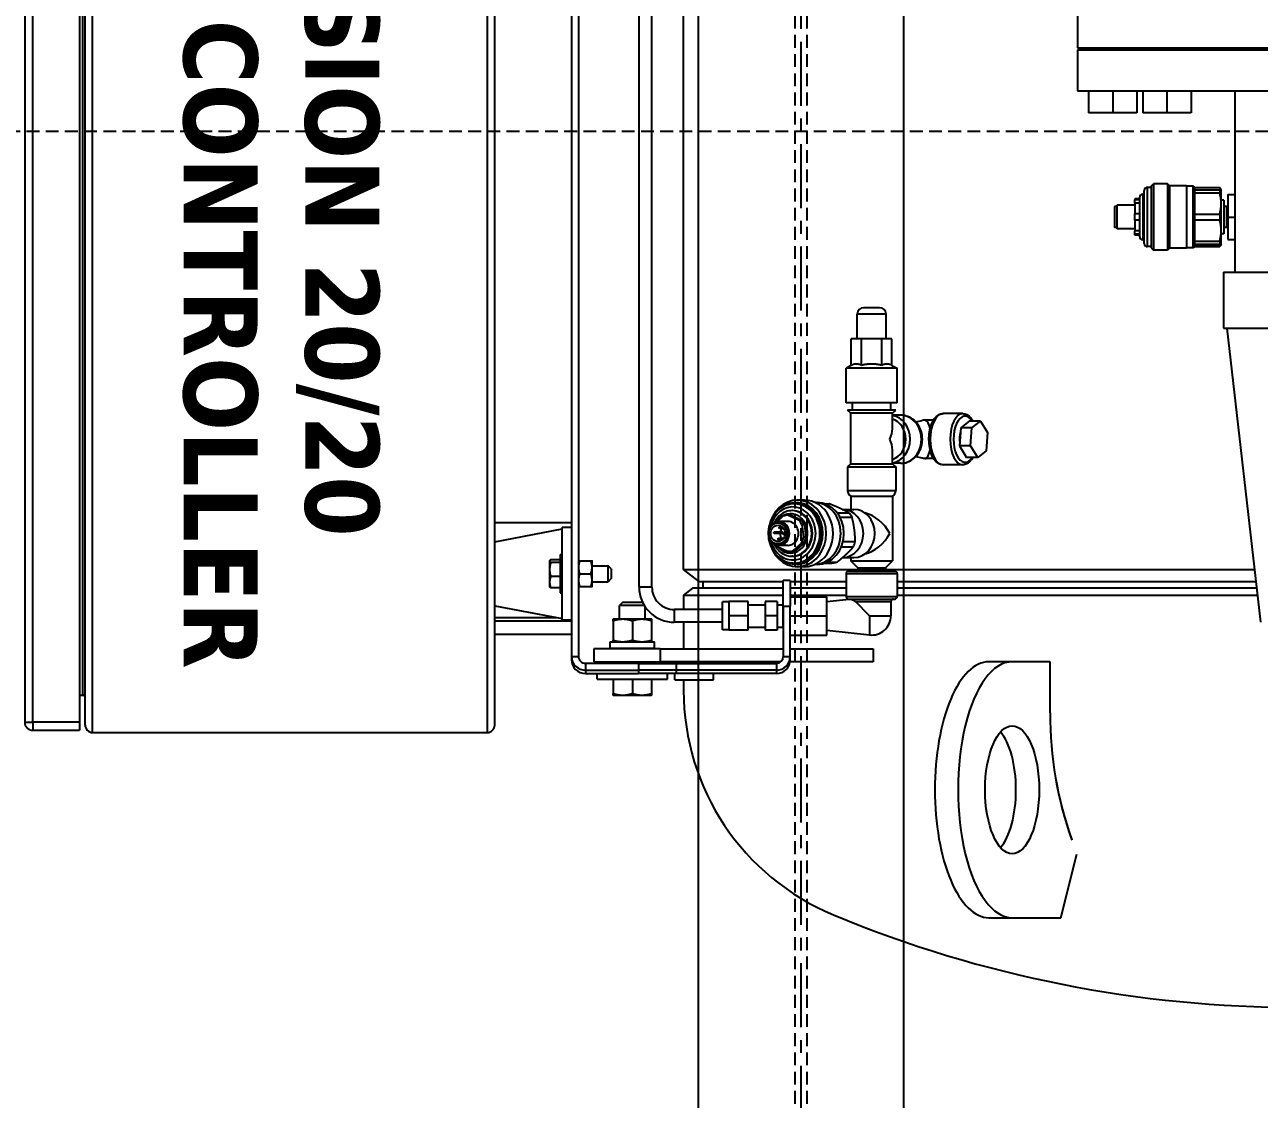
# Model space of a CAD drawing. Header units: inches. Extents: x -883 to 808, y -248 to 1051.
# Drawn here: x -290.31 to -266.2, y 832.36 to 853.35 of the extents above; entities that cross this region are included whole.
import ezdxf

# ---------------------------------------------------------------- set-up
doc = ezdxf.new("R2010")
doc.units = ezdxf.units.IN
doc.header["$MEASUREMENT"] = 0
doc.linetypes.add('CENTER', pattern=[2, 1.25, -0.25, 0.25, -0.25])
doc.linetypes.add('HIDDEN', pattern=[0.375, 0.25, -0.125])
doc.layers.get('0').update_dxf_attribs({"linetype": 'CONTINUOUS'})
for name, color, linetype in [('EQUIPMENT - COMPRESSORS', 41, 'CONTINUOUS'), ('P-HSS', 6, 'CONTINUOUS'), ('STRUCTUAL', 8, 'CONTINUOUS')]:
    doc.layers.add(name, color=color, linetype=linetype)
doc.styles.add('Note Text (ANSI)', font='tahoma.ttf')

# ---------------------------------------------------------------- blocks, each defined once
blk = doc.blocks.new('A$Cb802d3fd')
for p, q in [((100.584, 20.575), (100.584, 29.195)), ((100.623, 20.575), (100.623, 29.195)), ((101.423, 20.575), (101.423, 29.195)), ((104.963, 23.43), (104.963, 26.34)), ((106.055, 23.43), (106.055, 26.34)), ((111.802, 24.157), (106.055, 23.502)), ((110.771, 16.824), (110.771, 24.04)), ((110.771, 16.824), (110.771, 24.04)), ((110.771, 16.824), (110.771, 24.04)), ((111.011, 24.067), (111.011, 17.056)), ((111.011, 24.067), (111.011, 17.056)), ((111.135, 24.081), (111.135, 17.056)), ((111.27, 17.056), (111.27, 24.096)), ((111.27, 17.056), (111.27, 24.096)), ((111.27, 17.056), (111.27, 24.096)), ((101.423, 23.648), (104.963, 23.648)), ((103.446, 23.514), (103.446, 23.648)), ((103.446, 23.514), (103.446, 23.648)), ((103.886, 23.514), (103.886, 23.648)), ((104.326, 23.514), (104.326, 23.648)), ((103.446, 23.514), (103.446, 23.514)), ((103.446, 23.514), (103.886, 23.514)), ((103.557, 23.433), (104.214, 23.433)), ((103.557, 23.433), (103.557, 23.383)), ((103.684, 23.514), (103.683, 23.486)), ((103.683, 23.486), (104.088, 23.486)), ((103.683, 23.486), (103.683, 23.433)), ((103.886, 23.514), (104.326, 23.514)), ((104.087, 23.514), (104.088, 23.486)), ((104.088, 23.486), (104.088, 23.433)), ((104.214, 23.433), (104.214, 23.383)), ((104.963, 23.43), (106.055, 23.43)), ((103.31, 22.858), (103.31, 23.353)), ((103.358, 23.383), (103.332, 23.368)), ((103.622, 23.383), (103.358, 23.383)), ((103.358, 23.353), (103.414, 23.353)), ((103.358, 22.858), (103.358, 23.353)), ((103.414, 22.858), (103.414, 23.353)), ((104.15, 23.383), (103.622, 23.383)), ((103.83, 23.353), (103.942, 23.353)), ((103.83, 22.858), (103.83, 23.353)), ((103.942, 22.858), (103.942, 23.353)), ((104.414, 23.383), (104.15, 23.383)), ((104.358, 23.353), (104.414, 23.353)), ((104.358, 22.858), (104.358, 23.353)), ((104.414, 23.383), (104.44, 23.368)), ((104.414, 22.858), (104.414, 23.353)), ((104.438, 23.353), (104.462, 23.353)), ((104.438, 22.858), (104.438, 23.353)), ((104.462, 22.858), (104.462, 23.353)), ((101.423, 22.799), (101.854, 22.799)), ((101.854, 22.799), (101.854, 22.324)), ((103.277, 22.702), (104.495, 22.702)), ((103.277, 22.702), (103.277, 22.374)), ((103.306, 22.858), (103.282, 22.834)), ((103.282, 22.834), (103.282, 22.706)), ((104.49, 22.834), (103.282, 22.834)), ((103.282, 22.706), (104.49, 22.706)), ((103.286, 22.702), (103.282, 22.706)), ((103.306, 22.858), (103.358, 22.858)), ((103.358, 22.858), (103.414, 22.858)), ((103.414, 22.858), (103.83, 22.858)), ((103.83, 22.858), (103.942, 22.858)), ((103.942, 22.858), (104.358, 22.858)), ((104.358, 22.858), (104.414, 22.858)), ((104.414, 22.858), (104.466, 22.858)), ((104.466, 22.858), (104.49, 22.834)), ((104.486, 22.702), (104.49, 22.706)), ((104.49, 22.834), (104.49, 22.706)), ((104.495, 22.702), (104.495, 22.374)), ((101.423, 22.324), (101.854, 22.324)), ((101.854, 22.324), (101.854, 21.85)), ((103.277, 22.374), (103.236, 22.333)), ((103.236, 22.333), (104.536, 22.333)), ((103.236, 22.333), (103.236, 22.059)), ((103.277, 22.374), (104.495, 22.374)), ((104.495, 22.374), (104.536, 22.333)), ((104.536, 22.333), (104.536, 22.059)), ((103.236, 22.059), (104.536, 22.059)), ((103.282, 22.013), (103.236, 22.059)), ((103.282, 22.013), (104.49, 22.013)), ((103.308, 22.013), (103.308, 21.939)), ((104.464, 22.013), (104.464, 21.939)), ((104.49, 22.013), (104.536, 22.059)), ((101.423, 21.85), (101.854, 21.85)), ((101.423, 21.738), (101.854, 21.738)), ((101.854, 21.738), (101.854, 21.264)), ((103.308, 21.939), (104.464, 21.939)), ((104.404, 21.879), (103.368, 21.879)), ((103.441, 21.879), (103.441, 21.851)), ((103.441, 21.851), (104.331, 21.851)), ((104.271, 21.791), (103.501, 21.791)), ((103.531, 21.791), (103.531, 21.698)), ((103.551, 21.791), (103.551, 21.698)), ((103.616, 21.791), (103.616, 21.698)), ((103.822, 21.791), (103.822, 21.698)), ((103.95, 21.791), (103.95, 21.698)), ((104.156, 21.791), (104.156, 21.698)), ((104.22, 21.791), (104.22, 21.698)), ((104.241, 21.791), (104.241, 21.698)), ((104.331, 21.879), (104.331, 21.851)), ((103.531, 21.698), (103.551, 21.698)), ((103.616, 21.698), (103.551, 21.698)), ((103.616, 21.698), (103.822, 21.698)), ((103.653, 21.698), (103.653, 21.344)), ((103.95, 21.698), (103.822, 21.698)), ((103.95, 21.698), (104.156, 21.698)), ((104.118, 21.698), (104.118, 21.344)), ((104.22, 21.698), (104.156, 21.698)), ((104.241, 21.698), (104.22, 21.698)), ((101.423, 21.264), (101.854, 21.264)), ((101.854, 21.264), (101.854, 20.79)), ((103.653, 21.344), (104.118, 21.344)), ((103.68, 21.344), (103.68, 21.297)), ((103.68, 21.297), (104.091, 21.297)), ((104.091, 21.344), (104.091, 21.297)), ((100.584, 21.006), (100.623, 21.006)), ((101.423, 20.79), (101.854, 20.79)), ((99.894, 20.575), (100.584, 20.575)), ((100.623, 20.575), (101.423, 20.575)), ((117.573, 20.251), (116.334, 20.565)), ((117.573, 20.251), (116.334, 20.565)), ((117.573, 20.251), (116.334, 20.565)), ((113.573, 20.04), (112.573, 20.04)), ((112.573, 20.04), (112.573, 19.3)), ((113.573, 20.04), (112.573, 20.04)), ((112.573, 20.04), (112.573, 19.3)), ((113.573, 20.04), (112.573, 20.04)), ((112.573, 20.04), (112.573, 19.3)), ((117.573, 19.3), (117.573, 20.251)), ((117.573, 19.3), (117.573, 20.251)), ((117.573, 19.3), (117.573, 20.251)), ((112.573, 19.3), (112.573, 18.847)), ((117.573, 18.847), (117.573, 19.3)), ((117.573, 18.847), (117.573, 19.3)), ((107.873, 18.681), (108.097, 18.821)), ((108.097, 18.821), (108.451, 18.793)), ((107.873, 18.681), (107.873, 18.464)), ((108.004, 18.514), (107.873, 18.681)), ((108.581, 18.627), (108.357, 18.487)), ((108.451, 18.793), (108.581, 18.627)), ((108.581, 18.627), (108.581, 18.41)), ((107.727, 18.338), (107.727, 17.951)), ((107.873, 18.464), (108.004, 18.298)), ((108.004, 18.514), (108.004, 18.298)), ((108.357, 18.487), (108.004, 18.514)), ((108.357, 18.487), (108.357, 18.271)), ((108.357, 18.271), (108.581, 18.41)), ((108.727, 18.338), (108.727, 17.951)), ((108.004, 18.298), (108.357, 18.271)), ((107.852, 17.766), (107.852, 17.623)), ((108.602, 17.766), (108.602, 17.623)), ((107.889, 17.418), (107.862, 17.54)), ((108.565, 17.418), (108.593, 17.54)), ((107.757, 17.123), (107.757, 16.963)), ((108.697, 17.123), (108.697, 16.963)), ((106.265, 16.953), (106.265, 16.754)), ((106.785, 16.953), (106.265, 16.953)), ((106.785, 16.953), (106.837, 17.056)), ((106.837, 17.056), (106.837, 16.056)), ((107.515, 17.056), (106.837, 17.056)), ((107.515, 17.056), (107.515, 16.056)), ((107.657, 16.931), (107.515, 16.931)), ((107.657, 17.026), (107.657, 16.086)), ((107.72, 16.963), (107.657, 17.026)), ((107.72, 16.963), (107.72, 16.148)), ((108.024, 16.963), (107.72, 16.963)), ((108.705, 16.963), (108.431, 16.963)), ((108.705, 16.963), (108.767, 17.026)), ((108.705, 16.148), (108.705, 16.963)), ((108.767, 16.086), (108.767, 17.026)), ((108.767, 17.026), (109.229, 17.026)), ((109.229, 16.086), (109.229, 17.026)), ((109.337, 16.148), (109.337, 16.963)), ((109.337, 16.963), (110.6, 16.963)), ((110.6, 16.148), (110.6, 16.963)), ((110.74, 16.824), (110.6, 16.963)), ((110.802, 16.106), (110.802, 17.006)), ((110.852, 16.056), (110.852, 17.056)), ((110.852, 17.056), (111.299, 17.056)), ((111.299, 16.056), (111.299, 17.056)), ((111.349, 16.106), (111.349, 17.006)), ((111.399, 16.238), (111.399, 16.931)), ((111.399, 16.931), (111.677, 16.931)), ((111.677, 16.514), (111.677, 16.931)), ((105.657, 16.712), (105.657, 16.399)), ((105.782, 16.837), (105.782, 16.274)), ((106.265, 16.837), (105.782, 16.837)), ((106.265, 16.754), (106.265, 16.357)), ((106.785, 16.754), (106.265, 16.754)), ((110.74, 16.288), (110.74, 16.824)), ((110.74, 16.824), (110.774, 16.824)), ((110.774, 16.288), (110.774, 16.824)), ((110.802, 16.823), (110.774, 16.824)), ((111.677, 16.514), (111.399, 16.238)), ((111.677, 16.514), (112.05, 16.514)), ((111.957, 15.681), (112.05, 16.514)), ((112.323, 14.966), (112.323, 16.588)), ((112.323, 16.588), (112.573, 16.588)), ((112.323, 14.966), (112.323, 16.588)), ((112.323, 16.588), (112.573, 16.588)), ((112.573, 16.588), (112.573, 14.963)), ((112.573, 16.588), (112.573, 14.963)), ((106.265, 16.274), (105.782, 16.274)), ((106.785, 16.357), (106.265, 16.357)), ((106.265, 16.357), (106.265, 16.159)), ((106.785, 16.159), (106.265, 16.159)), ((106.785, 16.159), (106.837, 16.056)), ((107.657, 16.181), (107.515, 16.181)), ((109.597, 15.988), (109.597, 16.211)), ((109.752, 15.939), (109.752, 16.174)), ((110.227, 15.998), (110.227, 16.235)), ((110.331, 15.964), (110.331, 16.2)), ((110.537, 15.988), (110.537, 16.211)), ((110.74, 16.288), (110.6, 16.148)), ((110.74, 16.288), (110.774, 16.288)), ((110.771, 12.884), (110.771, 16.288)), ((110.771, 12.884), (110.771, 16.288)), ((110.771, 12.884), (110.771, 16.288)), ((110.802, 16.289), (110.774, 16.288)), ((107.515, 16.056), (106.837, 16.056)), ((107.72, 16.148), (107.657, 16.086)), ((108.705, 16.148), (107.72, 16.148)), ((108.705, 16.148), (108.767, 16.086)), ((108.767, 16.086), (109.229, 16.086)), ((109.337, 16.148), (109.597, 16.148)), ((109.664, 15.882), (109.664, 16.113)), ((110.537, 16.148), (110.6, 16.148)), ((110.852, 16.056), (111.299, 16.056)), ((111.011, 16.056), (111.011, 14.966)), ((111.011, 16.056), (111.011, 14.966)), ((111.135, 16.056), (111.135, 14.966)), ((111.27, 14.966), (111.27, 16.056)), ((111.27, 14.966), (111.27, 16.056)), ((111.27, 14.966), (111.27, 16.056)), ((111.398, 15.681), (111.349, 16.116)), ((109.488, 15.641), (109.488, 15.727)), ((110.63, 15.683), (110.63, 15.874)), ((110.647, 15.641), (110.647, 15.778)), ((111.302, 14.966), (111.302, 15.681)), ((111.676, 15.681), (111.302, 15.681)), ((111.676, 14.966), (111.676, 15.681)), ((112.052, 15.681), (111.676, 15.681)), ((112.052, 14.966), (112.052, 15.681)), ((112.053, 15.681), (112.052, 15.681)), ((112.053, 14.966), (112.053, 15.681)), ((109.417, 15.242), (109.417, 15.105)), ((109.9, 15.243), (110.135, 15.273)), ((109.9, 15.243), (109.9, 15.196)), ((109.9, 15.196), (110.135, 15.227)), ((110.135, 15.273), (110.135, 15.227)), ((110.255, 15.232), (110.403, 15.071)), ((110.255, 15.232), (110.255, 15.186)), ((110.717, 15.242), (110.717, 15.105)), ((109.489, 15.082), (109.489, 15.045)), ((109.622, 15.015), (109.622, 15.001)), ((109.712, 14.971), (109.712, 14.925)), ((109.713, 14.982), (109.8, 15.173)), ((109.713, 14.935), (109.8, 15.127)), ((109.713, 14.982), (109.713, 14.935)), ((109.8, 15.173), (109.8, 15.127)), ((110.255, 15.186), (110.403, 15.025)), ((110.403, 15.071), (110.403, 15.025)), ((110.422, 14.971), (110.422, 14.925)), ((110.512, 15.015), (110.512, 15.001)), ((110.645, 15.082), (110.645, 15.045)), ((110.989, 14.966), (110.989, 14.831)), ((110.989, 14.966), (111.489, 14.966)), ((111.489, 14.831), (111.489, 14.966)), ((112.47, 14.966), (111.489, 14.966)), ((112.47, 14.831), (112.47, 14.966)), ((112.533, 14.966), (112.487, 14.966)), ((112.533, 14.959), (112.533, 14.966)), ((109.84, 14.708), (109.732, 14.825)), ((109.835, 14.925), (109.835, 14.748)), ((109.862, 14.748), (109.862, 14.724)), ((109.946, 14.814), (109.946, 14.759)), ((109.971, 14.835), (109.971, 14.759)), ((110.042, 14.815), (110.042, 14.653)), ((110.067, 14.863), (110.067, 14.843)), ((110.067, 14.815), (110.067, 14.653)), ((110.092, 14.861), (110.092, 14.843)), ((110.164, 14.835), (110.164, 14.737)), ((110.166, 14.834), (110.166, 14.826)), ((110.189, 14.814), (110.189, 14.737)), ((110.273, 14.748), (110.273, 14.724)), ((110.3, 14.925), (110.3, 14.748)), ((110.422, 14.915), (110.335, 14.723)), ((111.489, 14.831), (110.989, 14.831)), ((111.011, 14.831), (111.011, 13.197)), ((111.011, 14.831), (111.011, 13.197)), ((111.052, 14.831), (111.052, 14.831)), ((111.552, 14.831), (111.052, 14.831)), ((111.135, 14.831), (111.135, 13.059)), ((111.27, 12.884), (111.27, 14.831)), ((111.27, 12.884), (111.27, 14.831)), ((111.27, 12.884), (111.27, 14.831)), ((111.395, 14.711), (111.395, 14.477)), ((111.395, 14.711), (111.677, 14.711)), ((111.895, 14.828), (111.459, 14.828)), ((111.459, 14.711), (111.459, 14.828)), ((111.489, 14.831), (112.47, 14.831)), ((111.492, 14.828), (111.492, 14.831)), ((111.552, 14.831), (111.552, 14.831)), ((111.552, 14.831), (112.482, 14.831)), ((111.677, 14.711), (111.677, 14.477)), ((111.677, 14.711), (111.958, 14.711)), ((111.862, 14.828), (111.862, 14.831)), ((111.895, 14.711), (111.895, 14.828)), ((111.958, 14.711), (111.958, 14.477)), ((111.958, 14.711), (111.959, 14.711)), ((111.959, 14.711), (111.959, 14.477)), ((112.323, 12.426), (112.323, 14.831)), ((112.323, 12.426), (112.323, 14.831)), ((112.573, 14.784), (112.573, 12.426)), ((112.573, 14.784), (112.573, 12.426)), ((111.395, 14.477), (111.677, 14.477)), ((111.459, 14.144), (111.459, 14.477)), ((111.677, 14.477), (111.958, 14.477)), ((111.895, 14.144), (111.895, 14.477)), ((111.958, 14.477), (111.959, 14.477)), ((112.605, 14.697), (112.739, 14.697)), ((112.605, 12.745), (112.605, 14.697)), ((112.739, 14.697), (112.802, 14.697)), ((112.739, 14.697), (112.739, 12.745)), ((112.802, 14.697), (112.802, 12.744)), ((111.677, 14.144), (111.395, 14.144)), ((111.395, 14.144), (111.395, 13.767)), ((111.958, 14.144), (111.677, 14.144)), ((111.677, 14.144), (111.677, 13.767)), ((111.959, 14.144), (111.958, 14.144)), ((111.958, 14.144), (111.958, 13.767)), ((111.959, 14.144), (111.959, 13.767)), ((111.395, 13.767), (111.677, 13.767)), ((111.406, 13.767), (111.406, 13.641)), ((111.677, 13.767), (111.958, 13.767)), ((111.949, 13.767), (111.949, 13.641)), ((111.958, 13.767), (111.959, 13.767)), ((111.949, 13.641), (111.406, 13.641)), ((111.552, 13.641), (111.552, 12.702)), ((111.802, 13.641), (111.802, 12.702)), ((112.927, 13.465), (112.802, 13.465)), ((112.927, 12.715), (112.927, 13.465)), ((111.011, 13.197), (110.771, 12.884)), ((111.011, 13.197), (110.771, 12.884)), ((111.011, 13.259), (111.135, 13.259)), ((111.011, 13.259), (111.135, 13.259)), ((111.011, 13.259), (111.135, 13.259)), ((111.135, 13.059), (111.27, 12.884)), ((110.771, 12.884), (95.324, 12.884)), ((110.771, 12.884), (95.324, 12.884)), ((110.771, 12.884), (95.324, 12.884)), ((111.27, 12.884), (111.552, 12.884)), ((111.27, 12.884), (111.552, 12.884)), ((111.27, 12.884), (111.552, 12.884)), ((111.802, 12.884), (112.323, 12.884)), ((111.802, 12.884), (112.323, 12.884)), ((111.802, 12.884), (112.323, 12.884)), ((112.573, 12.884), (112.605, 12.884)), ((112.573, 12.884), (112.605, 12.884)), ((112.573, 12.884), (112.605, 12.884)), ((112.927, 12.884), (113.135, 12.884)), ((112.927, 12.884), (113.136, 12.884)), ((112.927, 12.884), (113.136, 12.884)), ((111.552, 12.702), (111.802, 12.702)), ((112.605, 12.002), (112.605, 12.745)), ((112.739, 12.745), (112.605, 12.745)), ((112.739, 12.745), (112.739, 12.002)), ((112.802, 12.744), (112.739, 12.744)), ((112.802, 12.744), (112.802, 12.001)), ((112.927, 12.715), (112.802, 12.715)), ((112.912, 12.571), (112.802, 12.571)), ((112.912, 11.196), (112.912, 12.571)), ((112.307, 12.318), (112.182, 12.318)), ((112.182, 11.449), (112.182, 12.318)), ((112.307, 11.449), (112.307, 12.318)), ((112.323, 12.426), (112.323, 11.134)), ((112.323, 12.426), (112.573, 12.426)), ((112.323, 12.426), (112.323, 11.134)), ((112.323, 12.426), (112.573, 12.426)), ((112.573, 11.134), (112.573, 12.426)), ((112.573, 11.134), (112.573, 12.426)), ((111.115, 12.265), (96.888, 12.265)), ((111.115, 12.265), (111.115, 12.015)), ((111.412, 12.071), (111.434, 12.093)), ((111.412, 11.696), (111.412, 12.071)), ((111.475, 12.116), (111.475, 11.634)), ((111.744, 12.134), (111.502, 12.134)), ((111.744, 12.259), (111.744, 12.071)), ((111.744, 12.071), (111.744, 11.696)), ((111.778, 12.259), (112.149, 12.259)), ((112.323, 12.134), (112.307, 12.134)), ((112.605, 12.134), (112.573, 12.134)), ((112.912, 12.259), (113.191, 12.259)), ((113.225, 12.071), (113.225, 12.259)), ((113.225, 11.696), (113.225, 12.071)), ((111.115, 12.015), (96.888, 12.015)), ((111.778, 11.884), (112.149, 11.884)), ((112.605, 12.002), (112.605, 10.966)), ((112.605, 12.002), (112.739, 12.002)), ((112.739, 10.966), (112.739, 12.002)), ((112.739, 12.001), (112.802, 12.001)), ((112.802, 10.966), (112.802, 12.001)), ((112.912, 11.884), (113.191, 11.884)), ((111.412, 11.696), (111.475, 11.634)), ((111.744, 11.634), (111.475, 11.634)), ((111.744, 11.696), (111.744, 11.509)), ((112.323, 11.634), (112.307, 11.634)), ((112.605, 11.634), (112.573, 11.634)), ((113.225, 11.509), (113.225, 11.696)), ((110.761, 11.471), (110.699, 11.408)), ((111.011, 11.408), (110.699, 11.408)), ((110.699, 11.097), (110.699, 11.408)), ((110.761, 11.471), (110.949, 11.471)), ((110.949, 11.471), (111.011, 11.408)), ((111.011, 11.097), (111.011, 11.408)), ((111.778, 11.509), (112.149, 11.509)), ((112.307, 11.449), (112.182, 11.449)), ((112.912, 11.509), (113.191, 11.509)), ((110.73, 11.097), (110.605, 11.097)), ((110.98, 11.097), (110.73, 11.097)), ((111.105, 11.097), (110.98, 11.097)), ((112.323, 11.134), (112.573, 11.134)), ((112.323, 11.134), (112.573, 11.134)), ((112.912, 11.196), (112.802, 11.196)), ((110.605, 10.854), (110.605, 11.075)), ((110.855, 10.854), (110.855, 11.075)), ((111.105, 10.854), (111.105, 11.075)), ((111.105, 10.854), (111.105, 11.075)), ((112.605, 10.966), (112.739, 10.966)), ((112.739, 10.966), (112.802, 10.966)), ((94.739, 10.832), (112.47, 10.832)), ((94.739, 10.697), (112.47, 10.697)), ((94.802, 10.696), (112.533, 10.696)), ((109.855, 9.197), (109.855, 10.696)), ((109.949, 10.696), (109.949, 10.51)), ((111.761, 10.696), (111.761, 10.51)), ((111.774, 9.197), (111.774, 10.696)), ((112.043, 10.696), (112.043, 9.197)), ((112.47, 10.697), (112.47, 10.832)), ((112.533, 10.696), (112.533, 10.704)), ((111.761, 10.51), (109.949, 10.51)), ((110.23, 9.197), (109.98, 10.51)), ((110.48, 10.471), (110.48, 10.51)), ((110.48, 10.471), (111.23, 10.471)), ((110.582, 10.471), (110.582, 10.29)), ((110.636, 10.471), (110.636, 10.29)), ((110.909, 10.471), (110.909, 10.29)), ((111.127, 10.471), (111.127, 10.29)), ((111.23, 10.471), (111.23, 10.51)), ((111.48, 9.197), (111.73, 10.51)), ((111.711, 9.197), (111.711, 10.41)), ((110.605, 10.267), (110.6, 10.27)), ((110.605, 10.267), (110.609, 10.267)), ((110.609, 10.267), (110.772, 10.267)), ((110.772, 10.267), (111.018, 10.267)), ((111.018, 10.267), (111.105, 10.267)), ((111.105, 10.267), (111.109, 10.27)), ((113.81, 9.197), (92.1, 9.197)), ((113.955, 9.052), (91.955, 9.052)), ((113.955, 1.342), (113.955, 9.052)), ((113.955, 1.342), (91.955, 1.342)), ((113.81, 1.197), (92.1, 1.197)), ((92.23, 1.089), (113.753, 1.089)), ((113.223, 1.152), (92.687, 1.152)), ((113.223, 1.089), (113.223, 1.152)), ((113.753, 1.089), (113.91, 1.089)), ((113.753, 1.089), (113.753, 0.174)), ((113.91, 0.174), (113.91, 1.089)), ((113.753, 0.174), (92.23, 0.174)), ((92.23, 0.017), (113.753, 0.017)), ((113.753, 0.174), (113.91, 0.174)), ((113.753, 0.017), (113.753, 0.174))]:
    blk.add_line(p, q)
for centre, radius, start, end in [((95.627, 24.884), 23.697, 337.4882, 22.5118), ((95.627, 24.884), 23.697, 337.4882, 22.5118), ((103.368, 21.939), 0.06, 180, 270), ((103.501, 21.851), 0.06, 180, 270), ((104.271, 21.851), 0.06, 270, 0), ((104.404, 21.939), 0.06, 270, 0), ((108.227, 17.623), 0.375, 180, 192.8515), ((108.227, 17.623), 0.375, 347.1485, 0), ((109.229, 16.901), 0.125, 30, 90), ((110.852, 17.006), 0.05, 90, 180), ((111.299, 17.006), 0.05, 0, 90), ((111.399, 16.981), 0.05, 180, 270), ((111.677, 16.556), 0.375, 353.6148, 90), ((105.782, 16.712), 0.125, 90, 180), ((105.782, 16.399), 0.125, 180, 270), ((109.229, 16.211), 0.125, 270, 330), ((110.852, 16.106), 0.05, 180, 270), ((111.299, 16.106), 0.05, 270, 0), ((113.136, 17.628), 4.743, 270, 337.4882), ((113.136, 17.628), 4.743, 270, 337.4882), ((112.47, 14.697), 0.269, 0, 90), ((112.533, 14.697), 0.269, 0, 90), ((112.47, 14.697), 0.134, 0, 90), ((111.115, 12.702), 0.687, 270, 0), ((111.115, 12.702), 0.437, 270, 0), ((112.47, 10.966), 0.134, 270, 0), ((112.47, 10.966), 0.269, 270, 0), ((112.533, 10.966), 0.269, 270, 0), ((113.81, 9.052), 0.145, 0, 90), ((113.81, 1.342), 0.145, 270, 0), ((113.268, 1.152), 0.045, 90, 180), ((113.753, 0.174), 0.157, 270, 0)]:
    blk.add_arc(centre, radius, start, end)
for centre, major_axis, ratio, start_param, end_param in [((113.573, 25.111), (-6.187, 0), 0.819623, 1.570796, 1.983615), ((113.573, 25.111), (-6.187, 0), 0.819623, 1.570796, 1.983615), ((113.573, 25.111), (-6.187, 0), 0.819623, 1.570796, 1.982607), ((115.073, 19.3), (-2.5, 0), 0.422618, 0, 3.141593), ((115.073, 19.3), (-2.5, 0), 0.422618, 0, 3.141593), ((115.073, 19.3), (-2.5, 0), 0.422618, 0, 3.141593), ((115.073, 18.847), (-1.25, 0), 0.422618, 4.712589, 5.839909), ((115.073, 18.847), (-1.25, 0), 0.422618, 4.712589, 5.839909), ((115.073, 18.847), (-1.25, 0), 0.422618, 3.584869, 4.712189), ((115.073, 18.847), (-2.5, 0), 0.422618, 0, 1.570896), ((115.073, 18.847), (2.5, 0), 0.422618, 4.712289, 6.283185), ((115.073, 18.847), (2.5, 0), 0.422618, 4.712289, 6.283185), ((108.227, 18.338), (0.5, 0), 0.5, 3.141593, 6.283185), ((108.227, 18.381), (0.45, 0), 0.5, 2.475625, 6.949153), ((108.227, 18.408), (-0.274, 0), 0.5, 2.405494, 2.526997), ((108.227, 18.408), (-0.274, 0), 0.5, 1.015731, 1.822365), ((108.227, 17.951), (0.5, 0), 0.5, 3.141593, 6.283185), ((108.227, 17.623), (-0.375, 0), 0.5, 0, 0.111443), ((108.227, 17.587), (0.375, 0), 0.371431, 2.17918, 3.03015), ((108.227, 17.602), (-0.373, 0), 0.866025, 0, 0.195062), ((108.227, 17.587), (0.375, 0), 0.371431, 0.111443, 0.962412), ((108.227, 17.602), (0.373, 0), 0.866025, 6.088123, 6.283185), ((108.227, 17.623), (0.375, 0), 0.5, 6.171742, 6.283185), ((108.227, 17.123), (0.47, 0), 0.866025, 0, 3.141593), ((108.227, 16.901), (0.47, 0), 0.866025, 0.15416, 2.987432), ((108.227, 16.869), (0.408, 0), 0.866025, 0.26888, 2.872713), ((108.227, 16.556), (0.353, -0.353), 0.57735, 2.094395, 2.617994), ((108.227, 16.556), (0.353, 0.353), 0.57735, 0.523599, 1.047198), ((110.067, 16.556), (-0.353, -0.353), 0.57735, 4.18879, 5.562631), ((110.067, 16.556), (0.353, -0.353), 0.57735, 0.720554, 2.094395), ((110.067, 16.211), (-0.47, 0), 0.866025, 3.141593, 6.283185), ((110.067, 15.988), (-0.47, 0), 0.866025, 3.141593, 6.283185), ((110.067, 15.752), (-0.58, 0), 0.866025, 5.287509, 5.481347), ((110.067, 15.752), (-0.58, 0), 0.866025, 4.240312, 4.43415), ((110.067, 15.427), (0.609, 0), 0.866025, 0.024019, 3.117574), ((110.067, 15.493), (-0.604, 0), 0.866025, 3.144384, 6.280394), ((110.067, 15.242), (0.65, 0), 0.866025, 0, 3.141593), ((110.067, 15.752), (0.58, 0), 0.866025, 0.051522, 0.24536), ((110.067, 15.105), (0.65, 0), 0.866025, 5.07939, 10.628573), ((110.067, 15.082), (0.604, 0), 0.866025, 5.673755, 10.034208), ((110.067, 15.082), (0.578, 0), 0.866025, 0, 3.141593), ((110.067, 15.045), (0.578, 0), 0.866025, 0, 3.141593), ((110.067, 15.015), (-0.518, 0), 0.866025, 1.825527, 7.599251), ((110.067, 15.015), (0.445, 0), 0.866025, 0, 3.141593), ((110.067, 15.001), (0.445, 0), 0.866025, 0, 3.141593), ((110.067, 14.971), (-0.385, 0), 0.866025, 2.363549, 7.225709), ((110.067, 14.971), (0.355, 0), 0.866025, 2.060736, 2.424935), ((110.067, 14.925), (0.355, 0), 0.866025, 2.060736, 2.424935), ((110.067, 14.971), (0.355, 0), 0.866025, 1.013539, 1.377737), ((110.067, 14.925), (0.355, 0), 0.866025, 1.013539, 1.377737), ((110.067, 14.971), (-0.355, 0), 0.866025, 6.249527, 6.283185), ((110.067, 14.748), (0.233, 0), 0.866025, 4.806348, 10.901615), ((110.067, 14.925), (0.233, 0), 0.866025, 0, 3.141593), ((110.067, 14.971), (0.355, 0), 0.866025, 0, 0.33054), ((110.067, 14.925), (0.355, 0), 0.866025, 6.249527, 6.613725), ((110.067, 14.925), (-0.355, 0), 0.866025, 6.249527, 6.613725), ((110.067, 14.748), (0.206, 0), 0.866025, 0, 3.141593), ((110.067, 14.909), (0.16, 0), 0.866025, 4.06267, 4.555858), ((110.067, 14.909), (-0.065, 0), 0.866025, 1.062402, 1.569916), ((110.055, 14.815), (-0.0125, 0), 0.866025, 3.141593, 6.283185), ((110.067, 14.909), (0.16, 0), 0.866025, 4.712747, 5.362108), ((110.067, 14.909), (-0.065, 0), 0.866025, 1.964634, 2.07919), ((110.181, 14.826), (-0.015, 0), 0.866025, 5.780415, 8.390876), ((110.067, 14.925), (-0.355, 0), 0.866025, 2.240803, 2.424935)]:
    blk.add_ellipse(centre, major_axis=major_axis, ratio=ratio, start_param=start_param, end_param=end_param)
for centre, major_axis, ratio in [((115.073, 19.3), (-1.25, 0), 0.422618), ((115.073, 19.3), (-1.25, 0), 0.422618), ((115.073, 19.3), (-1.25, 0), 0.422618), ((110.067, 14.724), (-0.206, 0), 0.866025), ((110.067, 14.724), (-0.16, 0), 0.866025), ((109.958, 14.759), (0.0125, 0), 0.866025), ((110.08, 14.843), (0.0125, 0), 0.866025), ((110.177, 14.737), (0.0125, 0), 0.866025), ((110.055, 14.653), (0.0125, 0), 0.866025)]:
    blk.add_ellipse(centre, major_axis=major_axis, ratio=ratio)
for points, weights in [([(103.358, 23.379), (103.335, 23.373), (103.31, 23.353)], [1.03031730423, 1.05366202325, 1.05582395874]), ([(103.358, 23.353), (103.358, 23.383), (103.358, 23.383)], [1.05582395874, 1.05252804715, 1]), ([(103.622, 23.383), (103.523, 23.383), (103.414, 23.353)], [1, 1.05252804715, 1.05582395874]), ([(103.83, 23.353), (103.721, 23.383), (103.622, 23.383)], [1.05582395874, 1.05252804715, 1]), ([(104.15, 23.383), (104.051, 23.383), (103.942, 23.353)], [1, 1.05252804715, 1.05582395874]), ([(104.358, 23.353), (104.249, 23.383), (104.15, 23.383)], [1.05582395874, 1.05252804715, 1]), ([(104.414, 23.383), (104.414, 23.383), (104.414, 23.353)], [1, 1.05252804715, 1.05582395874]), ([(104.438, 23.353), (104.426, 23.357), (104.414, 23.361)], [1.05582395874, 1.05535324192, 1.05387833251]), ([(104.44, 23.368), (104.451, 23.362), (104.462, 23.353)], [1.04959909789, 1.05485204901, 1.05582395874]), ([(106.785, 16.953), (106.734, 16.853), (106.785, 16.754)], [1.13915850988, 1.31538694466, 1.13915850988]), ([(106.785, 16.754), (106.734, 16.556), (106.785, 16.357)], [1.13915850988, 1.31538694466, 1.13915850988]), ([(106.785, 16.357), (106.734, 16.258), (106.785, 16.159)], [1.13915850988, 1.31538694466, 1.13915850988]), ([(109.989, 16.22), (109.876, 16.205), (109.752, 16.174)], [1, 1.05252804715, 1.05582395874]), ([(110.227, 16.235), (110.102, 16.234), (109.989, 16.22)], [1.05582395874, 1.05252804715, 1]), ([(110.48, 16.052), (110.409, 16.13), (110.331, 16.2)], [1, 1.05252804715, 1.05582395874]), ([(109.576, 15.935), (109.534, 15.843), (109.488, 15.727)], [1, 1.05252804715, 1.05582395874]), ([(109.664, 16.113), (109.618, 16.027), (109.576, 15.935)], [1.05582395874, 1.05252804715, 1]), ([(110.63, 15.874), (110.552, 15.975), (110.48, 16.052)], [1.05582395874, 1.05252804715, 1]), ([(111.778, 12.259), (111.744, 12.159), (111.744, 12.071)], [1, 1.0379548493, 1]), ([(111.744, 12.259), (111.744, 12.259), (111.778, 12.259)], [1, 1.0379548493, 1]), ([(111.744, 12.071), (111.744, 11.984), (111.778, 11.884)], [1, 1.0379548493, 1]), ([(112.182, 12.071), (112.182, 12.159), (112.149, 12.259)], [1, 1.0379548493, 1]), ([(112.149, 12.259), (112.182, 12.259), (112.182, 12.259)], [1, 1.0379548493, 1]), ([(112.149, 11.884), (112.182, 11.984), (112.182, 12.071)], [1, 1.0379548493, 1]), ([(113.191, 12.259), (113.225, 12.259), (113.225, 12.259)], [1.01001874936, 1.04314139574, 1]), ([(113.225, 12.071), (113.225, 12.159), (113.191, 12.259)], [1, 1.04314139574, 1.01001874936]), ([(113.191, 11.884), (113.225, 11.984), (113.225, 12.071)], [1.01001874936, 1.04314139574, 1]), ([(111.778, 11.884), (111.744, 11.784), (111.744, 11.696)], [1, 1.0379548493, 1]), ([(112.182, 11.696), (112.182, 11.784), (112.149, 11.884)], [1, 1.0379548493, 1]), ([(113.225, 11.696), (113.225, 11.784), (113.191, 11.884)], [1, 1.04314139574, 1.01001874936]), ([(111.744, 11.696), (111.744, 11.609), (111.778, 11.509)], [1, 1.0379548493, 1]), ([(112.149, 11.509), (112.182, 11.609), (112.182, 11.696)], [1, 1.0379548493, 1]), ([(113.191, 11.509), (113.225, 11.609), (113.225, 11.696)], [1.01001874936, 1.04314139574, 1]), ([(111.778, 11.509), (111.744, 11.509), (111.744, 11.509)], [1, 1.0379548493, 1]), ([(112.182, 11.509), (112.182, 11.509), (112.149, 11.509)], [1, 1.0379548493, 1]), ([(113.225, 11.509), (113.225, 11.509), (113.191, 11.509)], [1, 1.04314139574, 1.01001874936]), ([(110.73, 11.097), (110.672, 11.097), (110.605, 11.075)], [1, 1.0379548493, 1]), ([(110.605, 11.075), (110.605, 11.097), (110.605, 11.097)], [1, 1.03789180471, 1.00012587974]), ([(110.855, 11.075), (110.788, 11.097), (110.73, 11.097)], [1, 1.0379548493, 1]), ([(110.98, 11.097), (110.922, 11.097), (110.855, 11.075)], [1, 1.0379548493, 1]), ([(111.105, 11.075), (111.038, 11.097), (110.98, 11.097)], [1, 1.0379548493, 1]), ([(111.105, 11.075), (111.105, 11.097), (111.105, 11.097)], [1, 1.0379548493, 1]), ([(111.105, 11.097), (111.105, 11.097), (111.105, 11.075)], [1, 1.0379548493, 1]), ([(110.605, 10.854), (110.672, 10.832), (110.73, 10.832)], [1, 1.0379548493, 1]), ([(110.605, 10.832), (110.605, 10.832), (110.605, 10.854)], [1.00012587974, 1.03789180471, 1]), ([(110.73, 10.832), (110.788, 10.832), (110.855, 10.854)], [1, 1.0379548493, 1]), ([(110.855, 10.854), (110.922, 10.832), (110.98, 10.832)], [1, 1.0379548493, 1]), ([(110.98, 10.832), (111.038, 10.832), (111.105, 10.854)], [1, 1.0379548493, 1]), ([(111.105, 10.832), (111.105, 10.832), (111.105, 10.854)], [1, 1.0379548493, 1]), ([(111.105, 10.854), (111.105, 10.832), (111.105, 10.832)], [1, 1.0379548493, 1]), ([(110.582, 10.29), (110.597, 10.267), (110.609, 10.267)], [1.01001874936, 1.04314139574, 1]), ([(110.609, 10.267), (110.622, 10.267), (110.636, 10.29)], [1, 1.04314139574, 1.01001874936]), ([(110.636, 10.29), (110.709, 10.267), (110.772, 10.267)], [1.01001874936, 1.04314139574, 1]), ([(110.772, 10.267), (110.836, 10.267), (110.909, 10.29)], [1, 1.04314139574, 1.01001874936]), ([(110.909, 10.29), (110.967, 10.267), (111.018, 10.267)], [1.01001874936, 1.04314139574, 1]), ([(111.018, 10.267), (111.069, 10.267), (111.127, 10.29)], [1, 1.04314139574, 1.01001874936]), ([(111.127, 10.29), (111.118, 10.275), (111.109, 10.27)], [1.01001874936, 1.03182469046, 1.02057698087])]:
    blk.add_rational_spline(points, weights, degree=2)
for points, knots in [([(107.727, 18.338), (107.727, 18.365), (107.734, 18.392), (107.761, 18.444), (107.782, 18.469), (107.827, 18.507), (107.849, 18.521), (107.873, 18.535)], [1.5707963, 1.5707963, 1.5707963, 1.5707963, 1.8206152, 1.8206152, 2.1043451, 2.1043451, 2.3180616, 2.3180616, 2.3180616, 2.3180616]), ([(108.581, 18.535), (108.599, 18.525), (108.616, 18.514), (108.665, 18.478), (108.691, 18.449), (108.72, 18.391), (108.727, 18.365), (108.727, 18.338)], [3.9651237, 3.9651237, 3.9651237, 3.9651237, 4.124307, 4.124307, 4.4635488, 4.4635488, 4.712389, 4.712389, 4.712389, 4.712389]), ([(108.727, 17.951), (108.727, 17.924), (108.72, 17.897), (108.694, 17.845), (108.673, 17.82), (108.617, 17.772), (108.579, 17.751), (108.494, 17.715), (108.446, 17.701), (108.345, 17.682), (108.292, 17.676), (108.187, 17.675), (108.134, 17.679), (108.032, 17.695), (107.984, 17.707), (107.896, 17.74), (107.856, 17.761), (107.79, 17.811), (107.763, 17.839), (107.734, 17.897), (107.727, 17.924), (107.727, 17.951)], [4.712389, 4.712389, 4.712389, 4.712389, 4.962208, 4.962208, 5.245938, 5.245938, 5.581228, 5.581228, 5.922512, 5.922512, 6.25789, 6.25789, 6.590959, 6.590959, 6.9257, 6.9257, 7.2659, 7.2659, 7.605141, 7.605141, 7.853982, 7.853982, 7.853982, 7.853982]), ([(108.697, 17.123), (108.697, 17.167), (108.69, 17.211), (108.66, 17.295), (108.638, 17.334), (108.581, 17.406), (108.546, 17.438), (108.466, 17.491), (108.421, 17.512), (108.325, 17.54), (108.274, 17.547), (108.172, 17.547), (108.121, 17.539), (108.024, 17.508), (107.979, 17.486), (107.898, 17.429), (107.862, 17.395), (107.807, 17.318), (107.786, 17.276), (107.763, 17.196), (107.757, 17.16), (107.757, 17.123)], [3.141593, 3.141593, 3.141593, 3.141593, 3.438979, 3.438979, 3.741715, 3.741715, 4.057084, 4.057084, 4.38522, 4.38522, 4.721174, 4.721174, 5.059452, 5.059452, 5.395102, 5.395102, 5.722306, 5.722306, 6.035901, 6.035901, 6.283185, 6.283185, 6.283185, 6.283185]), ([(111.349, 16.132), (111.349, 16.142), (111.351, 16.157), (111.373, 16.205), (111.386, 16.225), (111.399, 16.238)], [-0.4717031, -0.4717031, -0.4717031, -0.4717031, -0.2060474, -0.2060474, 0, 0, 0, 0]), ([(109.489, 15.045), (109.489, 14.992), (109.499, 14.939), (109.537, 14.837), (109.565, 14.789), (109.637, 14.702), (109.681, 14.663), (109.781, 14.6), (109.837, 14.576), (109.955, 14.544), (110.017, 14.536), (110.141, 14.538), (110.203, 14.548), (110.32, 14.585), (110.376, 14.612), (110.474, 14.679), (110.516, 14.72), (110.584, 14.812), (110.61, 14.862), (110.639, 14.957), (110.645, 15.001), (110.645, 15.045)], [5.611146, 5.611146, 5.611146, 5.611146, 5.920999, 5.920999, 6.233707, 6.233707, 6.552454, 6.552454, 6.876313, 6.876313, 7.202821, 7.202821, 7.530014, 7.530014, 7.856304, 7.856304, 8.179595, 8.179595, 8.497371, 8.497371, 8.752739, 8.752739, 8.752739, 8.752739]), ([(109.622, 15.001), (109.622, 14.96), (109.63, 14.919), (109.658, 14.841), (109.68, 14.803), (109.735, 14.736), (109.769, 14.707), (109.825, 14.671), (109.843, 14.661), (109.863, 14.652)], [5.611146, 5.611146, 5.611146, 5.611146, 5.918309, 5.918309, 6.22896, 6.22896, 6.547168, 6.547168, 6.697162, 6.697162, 6.697162, 6.697162]), ([(110.272, 14.652), (110.297, 14.663), (110.32, 14.677), (110.38, 14.718), (110.413, 14.75), (110.465, 14.821), (110.485, 14.86), (110.507, 14.933), (110.512, 14.967), (110.512, 15.001)], [7.666722, 7.666722, 7.666722, 7.666722, 7.85788, 7.85788, 8.182038, 8.182038, 8.499065, 8.499065, 8.752739, 8.752739, 8.752739, 8.752739])]:
    blk.add_open_spline(points, degree=3, knots=knots)
for points in [[(109.597, 15.981), (109.597, 15.983), (109.597, 15.986), (109.597, 15.988)], [(110.537, 15.988), (110.537, 15.988), (110.537, 15.988), (110.537, 15.988)]]:
    blk.add_open_spline(points, degree=3)
at = {"insert": (103.205, 6.94), "char_height": 1.44231, "attachment_point": 2, "line_spacing_factor": 0.987884, "style": 'Note Text (ANSI)'}
blk.add_mtext('\\fTahoma|b1|i0;{\\H1.4423;VISSION 20/20}\\fTahoma|b0|i0;{\\H1.4423;\\P}\\fTahoma|b1|i0;{\\H1.4423;MICROCONTROLLER}', dxfattribs=at)

msp = doc.modelspace()

# ---------------------------------------------------------------- linework, layer by layer
at = {"layer": 'P-HSS', "color": 8, "linetype": 'HIDDEN'}
msp.add_line((-310.1521, 851.27176), (-265.44557, 851.27176), dxfattribs=at)
at = {"layer": 'STRUCTUAL', "linetype": 'HIDDEN'}
for p, q in [((-275.27469, 1000.90275), (-275.27469, 797.91784)), ((-275.03969, 1000.90275), (-275.03969, 797.91784))]:
    msp.add_line(p, q, dxfattribs=at)
at = {"layer": 'STRUCTUAL', "linetype": 'CENTER'}
msp.add_line((-275.15719, 1001.02025), (-275.15719, 797.91784), dxfattribs=at)
at = {"layer": 'STRUCTUAL'}
for p, q in [((-277.16219, 999.01525), (-277.16219, 800.30034)), ((-273.15219, 999.01525), (-273.15219, 800.30034))]:
    msp.add_line(p, q, dxfattribs=at)

# ---------------------------------------------------------------- block references
at = {"layer": 'EQUIPMENT - COMPRESSORS', "rotation": 270}
msp.add_blockref('A$Cb802d3fd', (-290.33007, 953.48357), dxfattribs=at)

doc.saveas('drawing.dxf')
